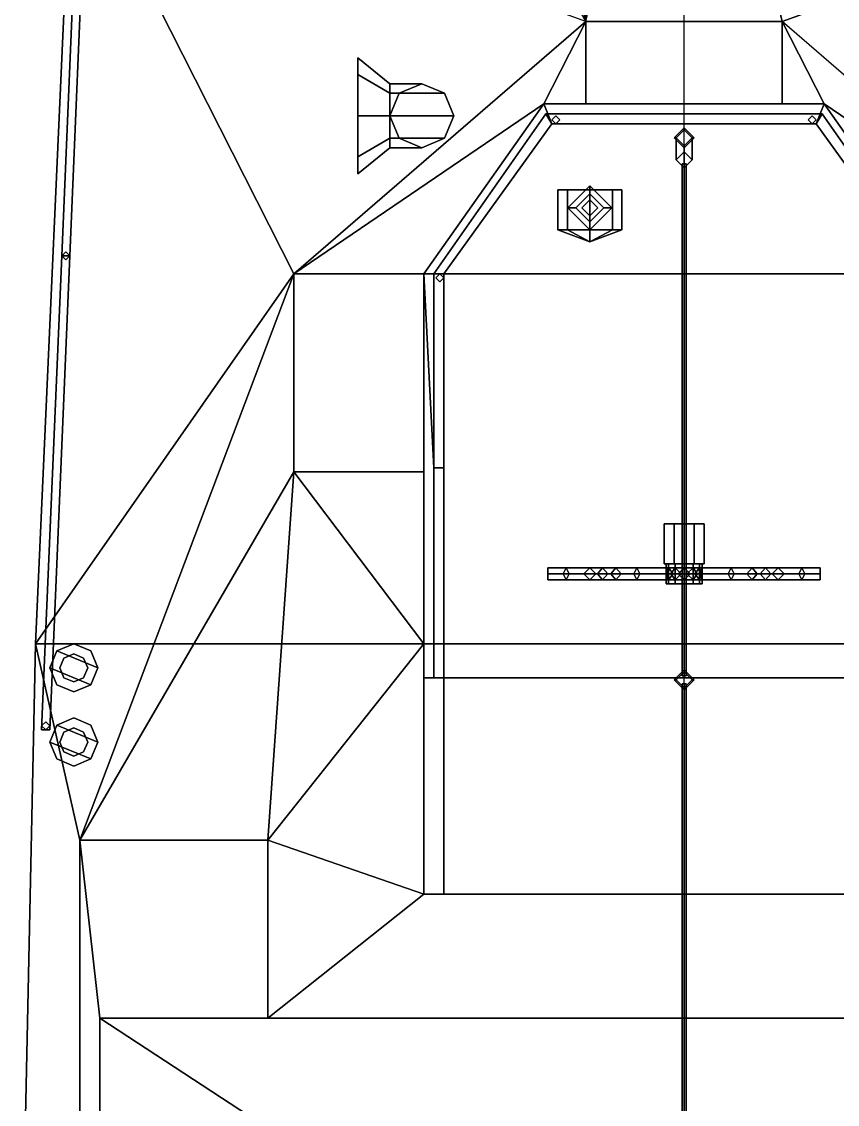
# Model space of a CAD drawing. Header units: millimetres. Extents: x -3.3 to 3.3, y -16.4 to 28.9.
# Drawn here: x -3.31 to 0.77, y -0.5 to 4.91 of the extents above; entities that cross this region are included whole.
import ezdxf

# ---------------------------------------------------------------- set-up
doc = ezdxf.new("R2010")
doc.units = ezdxf.units.MM
for name, color, linetype in [('0_2', 7, 'Continuous'), ('railings', 6, 'Continuous'), ('steer_wheel', 1, 'Continuous'), ('superstructure', 3, 'Continuous')]:
    doc.layers.add(name, color=color, linetype=linetype)

msp = doc.modelspace()

# ---------------------------------------------------------------- linework, layer by layer
for points in [[(-3.06, 5.84, 2.44), (-3.06, 5.84, 2.44), (-3.24, 1.8, 2.38), (-1.95, 3.65, 2.4075)], [(-3.06, 5.84, 2.44), (-3.06, 5.84, 2.44), (-1.95, 3.65, 2.4075), (-0.49, 4.91, 2.4262)], [(3.24, 1.8), (0, 1.8, -0.81), (0, 5.84, -0.75), (3.06, 5.84)], [(-1.63, 4.73, 3.36), (-1.63, 4.6451, 3.5651), (-1.47, 4.5531, 3.4731), (-1.47, 4.6, 3.36)], [(-1.63, 4.6451, 3.1549), (-1.63, 4.73, 3.36), (-1.47, 4.6, 3.36), (-1.47, 4.5531, 3.2469)], [(-1.63, 4.2349, 3.1549), (-1.63, 4.73, 3.36), (-1.63, 4.6451, 3.1549), (-1.63, 4.44, 3.07)], [(-1.63, 4.15, 3.36), (-1.63, 4.6451, 3.5651), (-1.63, 4.73, 3.36), (-1.63, 4.2349, 3.1549)], [(-1.63, 4.6451, 3.5651), (-1.63, 4.44, 3.65), (-1.47, 4.44, 3.52), (-1.47, 4.5531, 3.4731)], [(-1.63, 4.44, 3.07), (-1.63, 4.6451, 3.1549), (-1.47, 4.5531, 3.2469), (-1.47, 4.44, 3.2)], [(-1.63, 4.2349, 3.5651), (-1.63, 4.44, 3.65), (-1.63, 4.6451, 3.5651), (-1.63, 4.15, 3.36)], [(-1.31, 4.6, 3.2), (-1.4231, 4.5531, 3.2), (-1.47, 4.5531, 3.2469), (-1.47, 4.6, 3.36)], [(-1.1969, 4.5531, 3.2), (-1.31, 4.6, 3.2), (-1.47, 4.6, 3.36), (-1.47, 4.5531, 3.4731)], [(-1.31, 4.6, 2.41), (-1.4231, 4.5531, 2.41), (-1.4231, 4.5531, 3.2), (-1.31, 4.6, 3.2)], [(-1.1969, 4.5531, 2.41), (-1.31, 4.6, 2.41), (-1.31, 4.6, 3.2), (-1.1969, 4.5531, 3.2)], [(-1.4231, 4.5531, 2.41), (-1.47, 4.44, 2.41), (-1.47, 4.44, 3.2), (-1.4231, 4.5531, 3.2)], [(-1.4231, 4.5531, 3.2), (-1.47, 4.44, 3.2), (-1.47, 4.44, 3.2), (-1.47, 4.5531, 3.2469)], [(-1.15, 4.44, 3.2), (-1.1969, 4.5531, 3.2), (-1.47, 4.5531, 3.4731), (-1.47, 4.44, 3.52)], [(-1.15, 4.44, 2.41), (-1.1969, 4.5531, 2.41), (-1.1969, 4.5531, 3.2), (-1.15, 4.44, 3.2)], [(-1.63, 4.44, 3.65), (-1.63, 4.2349, 3.5651), (-1.47, 4.3269, 3.4731), (-1.47, 4.44, 3.52)], [(-1.63, 4.2349, 3.1549), (-1.63, 4.44, 3.07), (-1.47, 4.44, 3.2), (-1.47, 4.3269, 3.2469)], [(-1.47, 4.44, 2.41), (-1.4231, 4.3269, 2.41), (-1.4231, 4.3269, 3.2), (-1.47, 4.44, 3.2)], [(-1.47, 4.44, 3.2), (-1.4231, 4.3269, 3.2), (-1.47, 4.3269, 3.2469), (-1.47, 4.44, 3.2)], [(-1.1969, 4.3269, 3.2), (-1.15, 4.44, 3.2), (-1.47, 4.44, 3.52), (-1.47, 4.3269, 3.4731)], [(-1.1969, 4.3269, 2.41), (-1.15, 4.44, 2.41), (-1.15, 4.44, 3.2), (-1.1969, 4.3269, 3.2)], [(0, 4.38, 2.78), (-0.05, 4.33, 2.78), (-0.04, 4.33, 7.03), (0, 4.37, 7.03)], [(-0.05, 4.33, 2.78), (0, 4.28, 2.78), (0, 4.29, 7.03), (-0.04, 4.33, 7.03)], [(0, 4.37, 7.03), (-0.04, 4.33, 7.03), (0, 4.29, 7.03), (0.04, 4.33, 7.03)], [(0, 4.18, 6.7), (-0.04, 4.22, 6.74), (-0.04, 4.33, 6.74), (0, 4.29, 6.7)], [(-0.04, 4.22, 6.74), (0, 4.26, 6.78), (0, 4.29, 6.78), (-0.04, 4.33, 6.74)], [(0.05, 4.33, 2.78), (0, 4.38, 2.78), (0, 4.37, 7.03), (0.04, 4.33, 7.03)], [(0, 4.28, 2.78), (0.05, 4.33, 2.78), (0.04, 4.33, 7.03), (0, 4.29, 7.03)], [(0.04, 4.22, 6.74), (0, 4.18, 6.7), (0, 4.29, 6.7), (0.04, 4.33, 6.74)], [(0, 4.26, 6.78), (0.04, 4.22, 6.74), (0.04, 4.33, 6.74), (0, 4.29, 6.78)], [(-1.63, 4.2349, 3.5651), (-1.63, 4.15, 3.36), (-1.47, 4.28, 3.36), (-1.47, 4.3269, 3.4731)], [(-1.63, 4.15, 3.36), (-1.63, 4.2349, 3.1549), (-1.47, 4.3269, 3.2469), (-1.47, 4.28, 3.36)], [(-1.4231, 4.3269, 3.2), (-1.31, 4.28, 3.2), (-1.47, 4.28, 3.36), (-1.47, 4.3269, 3.2469)], [(-1.31, 4.28, 3.2), (-1.1969, 4.3269, 3.2), (-1.47, 4.3269, 3.4731), (-1.47, 4.28, 3.36)], [(-1.4231, 4.3269, 2.41), (-1.31, 4.28, 2.41), (-1.31, 4.28, 3.2), (-1.4231, 4.3269, 3.2)], [(-1.31, 4.28, 2.41), (-1.1969, 4.3269, 2.41), (-1.1969, 4.3269, 3.2), (-1.31, 4.28, 3.2)], [(0, 4.26, 6.78), (-0.04, 4.22, 6.74), (-0.04, 4.22, 7.71), (0, 4.26, 7.71)], [(0, 4.26, 7.71), (-0.04, 4.22, 7.71), (0, 4.18, 7.71), (0.04, 4.22, 7.71)], [(0.04, 4.22, 6.74), (0, 4.26, 6.78), (0, 4.26, 7.71), (0.04, 4.22, 7.71)], [(-0.04, 4.22, 6.74), (0, 4.18, 6.7), (0, 4.18, 7.71), (-0.04, 4.22, 7.71)], [(0, 4.2, 7.53), (-0.01, 4.2, 7.52), (-0.01, 1.64, 6.94), (0, 1.64, 6.95)], [(-0.01, 4.2, 7.52), (0, 4.2, 7.51), (0, 1.64, 6.93), (-0.01, 1.64, 6.94)], [(0, 4.18, 6.7), (0.04, 4.22, 6.74), (0.04, 4.22, 7.71), (0, 4.18, 7.71)], [(0.01, 4.2, 7.52), (0, 4.2, 7.53), (0, 1.64, 6.95), (0.01, 1.64, 6.94)], [(0, 4.2, 7.51), (0.01, 4.2, 7.52), (0.01, 1.64, 6.94), (0, 1.64, 6.93)], [(-0.63, 4.07, 4.7), (-0.3569, 4.07, 4.5869), (-0.47, 4.07, 4.54), (-0.5831, 4.07, 4.5869)], [(-0.63, 3.87, 4.7), (-0.5831, 3.87, 4.8131), (-0.5831, 4.07, 4.8131), (-0.63, 4.07, 4.7)], [(-0.5831, 3.87, 4.5869), (-0.63, 3.87, 4.7), (-0.63, 4.07, 4.7), (-0.5831, 4.07, 4.5869)], [(-0.5831, 4.07, 4.8131), (-0.31, 4.07, 4.7), (-0.3569, 4.07, 4.5869), (-0.63, 4.07, 4.7)], [(-0.47, 3.87, 4.54), (-0.5831, 3.87, 4.5869), (-0.5831, 4.07, 4.5869), (-0.47, 4.07, 4.54)], [(-0.5831, 3.87, 4.8131), (-0.47, 3.87, 4.86), (-0.47, 4.07, 4.86), (-0.5831, 4.07, 4.8131)], [(-0.47, 4.07, 4.86), (-0.3569, 4.07, 4.8131), (-0.31, 4.07, 4.7), (-0.5831, 4.07, 4.8131)], [(-0.47, 4.09, 2.38), (-0.58, 3.98, 2.38), (-0.58, 3.98, 2.91), (-0.47, 4.09, 2.91)], [(-0.54, 3.98, 3.12), (-0.47, 4.05, 3.12), (-0.47, 4.09, 2.91), (-0.58, 3.98, 2.91)], [(-0.36, 3.98, 2.38), (-0.47, 4.09, 2.38), (-0.47, 4.09, 2.91), (-0.36, 3.98, 2.91)], [(-0.47, 4.05, 3.12), (-0.4, 3.98, 3.12), (-0.36, 3.98, 2.91), (-0.47, 4.09, 2.91)], [(-0.3569, 3.87, 4.5869), (-0.47, 3.87, 4.54), (-0.47, 4.07, 4.54), (-0.3569, 4.07, 4.5869)], [(-0.47, 3.87, 4.86), (-0.3569, 3.87, 4.8131), (-0.3569, 4.07, 4.8131), (-0.47, 4.07, 4.86)], [(-0.3569, 3.87, 4.8131), (-0.31, 3.87, 4.7), (-0.31, 4.07, 4.7), (-0.3569, 4.07, 4.8131)], [(-0.31, 3.87, 4.7), (-0.3569, 3.87, 4.5869), (-0.3569, 4.07, 4.5869), (-0.31, 4.07, 4.7)], [(-0.54, 3.98, 3.12), (-0.47, 3.91, 3.12), (-0.4, 3.98, 3.12), (-0.47, 4.05, 3.12)], [(-0.47, 4.02, 3.12), (-0.51, 3.98, 3.12), (-0.51, 3.98, 4.56), (-0.47, 4.02, 4.54)], [(-0.43, 3.98, 3.12), (-0.47, 4.02, 3.12), (-0.47, 4.02, 4.54), (-0.43, 3.98, 4.56)], [(-0.58, 3.98, 2.38), (-0.47, 3.87, 2.38), (-0.47, 3.87, 2.91), (-0.58, 3.98, 2.91)], [(-0.47, 3.91, 3.12), (-0.54, 3.98, 3.12), (-0.58, 3.98, 2.91), (-0.47, 3.87, 2.91)], [(-0.51, 3.98, 3.12), (-0.47, 3.94, 3.12), (-0.47, 3.94, 4.54), (-0.51, 3.98, 4.56)], [(-0.47, 3.94, 3.12), (-0.43, 3.98, 3.12), (-0.43, 3.98, 4.56), (-0.47, 3.94, 4.54)], [(-0.47, 3.87, 2.38), (-0.36, 3.98, 2.38), (-0.36, 3.98, 2.91), (-0.47, 3.87, 2.91)], [(-0.4, 3.98, 3.12), (-0.47, 3.91, 3.12), (-0.47, 3.87, 2.91), (-0.36, 3.98, 2.91)], [(-0.63, 3.87, 4.7), (-0.5831, 3.87, 4.5869), (-0.47, 3.81, 4.7)], [(-0.5831, 3.87, 4.8131), (-0.63, 3.87, 4.7), (-0.47, 3.81, 4.7)], [(-0.5831, 3.87, 4.5869), (-0.47, 3.87, 4.54), (-0.47, 3.81, 4.7)], [(-0.47, 3.87, 4.86), (-0.5831, 3.87, 4.8131), (-0.47, 3.81, 4.7)], [(-0.47, 3.87, 4.54), (-0.3569, 3.87, 4.5869), (-0.47, 3.81, 4.7)], [(-0.3569, 3.87, 4.5869), (-0.31, 3.87, 4.7), (-0.47, 3.81, 4.7)], [(-0.31, 3.87, 4.7), (-0.3569, 3.87, 4.8131), (-0.47, 3.81, 4.7)], [(-0.3569, 3.87, 4.8131), (-0.47, 3.87, 4.86), (-0.47, 3.81, 4.7)], [(-3.24, 1.8, 2.38), (-3.24, 1.8, 2.38), (-3.02, 0.82, 2.3741), (-1.95, 3.65, 2.4075)], [(-3.24, 1.8, 2.38), (-3.31, -1.51, 2.36), (-3.02, -1.51, 2.36), (-3.02, 0.82, 2.3741)], [(3.31, -1.51), (0, -1.51, -0.85), (0, 1.8, -0.81), (3.24, 1.8)], [(0, 1.67, 2.78), (-0.05, 1.62, 2.78), (-0.04, 1.62, 7.03), (0, 1.66, 7.03)], [(0, 1.66, 7.03), (-0.04, 1.62, 7.03), (0, 1.58, 7.03), (0.04, 1.62, 7.03)], [(0.05, 1.62, 2.78), (0, 1.67, 2.78), (0, 1.66, 7.03), (0.04, 1.62, 7.03)], [(-0.05, 1.62, 2.78), (0, 1.57, 2.78), (0, 1.58, 7.03), (-0.04, 1.62, 7.03)], [(0, 1.6, 6.94), (-0.01, 1.6, 6.93), (-0.01, -9.58, 5.18), (0, -9.58, 5.19)], [(-0.01, 1.6, 6.93), (0, 1.6, 6.92), (0, -9.58, 5.17), (-0.01, -9.58, 5.18)], [(0, 1.57, 2.78), (0.05, 1.62, 2.78), (0.04, 1.62, 7.03), (0, 1.58, 7.03)], [(0.01, 1.6, 6.93), (0, 1.6, 6.94), (0, -9.58, 5.19), (0.01, -9.58, 5.18)], [(0, 1.6, 6.92), (0.01, 1.6, 6.93), (0.01, -9.58, 5.18), (0, -9.58, 5.17)]]:
    msp.add_3dface(points)
at = {"layer": '0_2'}
for points in [[(-0.49, 4.91, 2.4262), (-3.06, 5.84, 2.44), (-2.82, 9.03, 2.49), (-0.49, 4.91, 2.4262)], [(-0.49, 4.91, 2.4262), (-2.82, 9.03, 2.49), (-1.1432, 7.67, 2.4687), (-0.49, 4.91, 2.4262)], [(-0.49, 4.91, 2.4262), (-1.1432, 7.67, 2.4687), (-0.66, 7.1868, 2.4611), (-0.49, 4.91, 2.4262)], [(0.49, 4.91, 2.4262), (-0.49, 4.91, 2.4262), (0, 7.01, 2.4583), (0.49, 4.91, 2.4262)], [(0.49, 4.91, 2.4262), (0, 7.01, 2.4583), (3.06, 5.84, 2.44), (0.49, 4.91, 2.4262)], [(-3.24, 1.8), (0, 1.8, -0.81), (0, 5.84, -0.75), (-3.06, 5.84)], [(-3.24, 1.8, 2.38), (-3.24, 1.8), (-3.06, 5.84), (-3.06, 5.84, 2.44)], [(1.95, 3.65, 2.4075), (0.49, 4.91, 2.4262), (3.06, 5.84, 2.44), (1.95, 3.65, 2.4075)], [(-3.31, -1.51), (0, -1.51, -0.85), (0, 1.8, -0.81), (-3.24, 1.8)], [(-3.31, -1.51, 2.36), (-3.31, -1.51), (-3.24, 1.8), (-3.24, 1.8, 2.38)], [(-3.05, 1.8, 2.66), (-2.9651, 1.7649, 2.66), (-2.93, 1.68, 2.66), (-3.1349, 1.7649, 2.66)], [(-3.1349, 1.7649, 2.61), (-3.05, 1.8, 2.61), (-3.05, 1.8, 2.66), (-3.1349, 1.7649, 2.66)], [(-3.05, 1.8, 2.61), (-2.9651, 1.7649, 2.61), (-2.9651, 1.7649, 2.66), (-3.05, 1.8, 2.66)], [(-3.1349, 1.7649, 2.66), (-2.93, 1.68, 2.66), (-2.9651, 1.5951, 2.66), (-3.17, 1.68, 2.66)], [(-3.17, 1.68, 2.61), (-3.1349, 1.7649, 2.61), (-3.1349, 1.7649, 2.66), (-3.17, 1.68, 2.66)], [(-3.0995, 1.7295, 2.37), (-3.05, 1.75, 2.37), (-3.05, 1.75, 2.61), (-3.0995, 1.7295, 2.61)], [(-3.05, 1.75, 2.37), (-3.0005, 1.7295, 2.37), (-3.0005, 1.7295, 2.61), (-3.05, 1.75, 2.61)], [(-2.9651, 1.7649, 2.61), (-2.93, 1.68, 2.61), (-2.93, 1.68, 2.66), (-2.9651, 1.7649, 2.66)], [(-3.17, 1.68, 2.66), (-2.9651, 1.5951, 2.66), (-3.05, 1.56, 2.66), (-3.1349, 1.5951, 2.66)], [(-3.1349, 1.5951, 2.61), (-3.17, 1.68, 2.61), (-3.17, 1.68, 2.66), (-3.1349, 1.5951, 2.66)], [(-3.12, 1.68, 2.37), (-3.0995, 1.7295, 2.37), (-3.0995, 1.7295, 2.61), (-3.12, 1.68, 2.61)], [(-3.0995, 1.6305, 2.37), (-3.12, 1.68, 2.37), (-3.12, 1.68, 2.61), (-3.0995, 1.6305, 2.61)], [(-3.0005, 1.7295, 2.37), (-2.98, 1.68, 2.37), (-2.98, 1.68, 2.61), (-3.0005, 1.7295, 2.61)], [(-2.98, 1.68, 2.37), (-3.0005, 1.6305, 2.37), (-3.0005, 1.6305, 2.61), (-2.98, 1.68, 2.61)], [(-2.93, 1.68, 2.61), (-2.9651, 1.5951, 2.61), (-2.9651, 1.5951, 2.66), (-2.93, 1.68, 2.66)], [(-3.05, 1.61, 2.37), (-3.0995, 1.6305, 2.37), (-3.0995, 1.6305, 2.61), (-3.05, 1.61, 2.61)], [(-3.0005, 1.6305, 2.37), (-3.05, 1.61, 2.37), (-3.05, 1.61, 2.61), (-3.0005, 1.6305, 2.61)], [(-3.05, 1.56, 2.61), (-3.1349, 1.5951, 2.61), (-3.1349, 1.5951, 2.66), (-3.05, 1.56, 2.66)], [(-2.9651, 1.5951, 2.61), (-3.05, 1.56, 2.61), (-3.05, 1.56, 2.66), (-2.9651, 1.5951, 2.66)], [(-3.1349, 1.3949, 2.61), (-3.05, 1.43, 2.61), (-3.05, 1.43, 2.66), (-3.1349, 1.3949, 2.66)], [(-3.05, 1.43, 2.66), (-2.9651, 1.3949, 2.66), (-2.93, 1.31, 2.66), (-3.1349, 1.3949, 2.66)], [(-3.05, 1.43, 2.61), (-2.9651, 1.3949, 2.61), (-2.9651, 1.3949, 2.66), (-3.05, 1.43, 2.66)], [(-3.17, 1.31, 2.61), (-3.1349, 1.3949, 2.61), (-3.1349, 1.3949, 2.66), (-3.17, 1.31, 2.66)], [(-3.1349, 1.3949, 2.66), (-2.93, 1.31, 2.66), (-2.9651, 1.2251, 2.66), (-3.17, 1.31, 2.66)], [(-3.12, 1.31, 2.37), (-3.0995, 1.3595, 2.37), (-3.0995, 1.3595, 2.61), (-3.12, 1.31, 2.61)], [(-3.0995, 1.3595, 2.37), (-3.05, 1.38, 2.37), (-3.05, 1.38, 2.61), (-3.0995, 1.3595, 2.61)], [(-3.05, 1.38, 2.37), (-3.0005, 1.3595, 2.37), (-3.0005, 1.3595, 2.61), (-3.05, 1.38, 2.61)], [(-3.0005, 1.3595, 2.37), (-2.98, 1.31, 2.37), (-2.98, 1.31, 2.61), (-3.0005, 1.3595, 2.61)], [(-2.9651, 1.3949, 2.61), (-2.93, 1.31, 2.61), (-2.93, 1.31, 2.66), (-2.9651, 1.3949, 2.66)], [(-3.1349, 1.2251, 2.61), (-3.17, 1.31, 2.61), (-3.17, 1.31, 2.66), (-3.1349, 1.2251, 2.66)], [(-3.17, 1.31, 2.66), (-2.9651, 1.2251, 2.66), (-3.05, 1.19, 2.66), (-3.1349, 1.2251, 2.66)], [(-3.0995, 1.2605, 2.37), (-3.12, 1.31, 2.37), (-3.12, 1.31, 2.61), (-3.0995, 1.2605, 2.61)], [(-2.98, 1.31, 2.37), (-3.0005, 1.2605, 2.37), (-3.0005, 1.2605, 2.61), (-2.98, 1.31, 2.61)], [(-2.93, 1.31, 2.61), (-2.9651, 1.2251, 2.61), (-2.9651, 1.2251, 2.66), (-2.93, 1.31, 2.66)], [(-3.05, 1.24, 2.37), (-3.0995, 1.2605, 2.37), (-3.0995, 1.2605, 2.61), (-3.05, 1.24, 2.61)], [(-3.0005, 1.2605, 2.37), (-3.05, 1.24, 2.37), (-3.05, 1.24, 2.61), (-3.0005, 1.2605, 2.61)], [(-3.05, 1.19, 2.61), (-3.1349, 1.2251, 2.61), (-3.1349, 1.2251, 2.66), (-3.05, 1.19, 2.66)], [(-2.9651, 1.2251, 2.61), (-3.05, 1.19, 2.61), (-3.05, 1.19, 2.66), (-2.9651, 1.2251, 2.66)]]:
    msp.add_3dface(points, dxfattribs=at)
at = {"layer": 'railings'}
for points in [[(-2.98, 5.88, 3.34), (-3.07, 3.74, 3.3), (-3.11, 3.74, 3.3), (-3.02, 5.88, 3.34)], [(-3.02, 5.88, 3.34), (-3.11, 3.74, 3.3), (-3.07, 3.74, 3.3), (-2.98, 5.88, 3.34)], [(-3.11, 3.74, 3.3), (-3.21, 1.37, 3.28), (-3.17, 1.37, 3.28), (-3.07, 3.74, 3.3)], [(-3.07, 3.74, 3.3), (-3.17, 1.37, 3.28), (-3.21, 1.37, 3.28), (-3.11, 3.74, 3.3)], [(-3.11, 3.74, 3.3), (-3.09, 3.76, 3.3), (-3.09, 3.76, 2.4), (-3.11, 3.74, 2.4)], [(-3.09, 3.72, 3.3), (-3.11, 3.74, 3.3), (-3.11, 3.74, 2.4), (-3.09, 3.72, 2.4)], [(-3.09, 3.76, 3.3), (-3.07, 3.74, 3.3), (-3.07, 3.74, 2.4), (-3.09, 3.76, 2.4)], [(-3.07, 3.74, 3.3), (-3.09, 3.72, 3.3), (-3.09, 3.72, 2.4), (-3.07, 3.74, 2.4)], [(-3.21, 1.39, 3.28), (-3.19, 1.41, 3.28), (-3.19, 1.41, 2.38), (-3.21, 1.39, 2.38)], [(-3.19, 1.41, 3.28), (-3.17, 1.39, 3.28), (-3.17, 1.39, 2.38), (-3.19, 1.41, 2.38)], [(-3.19, 1.37, 3.28), (-3.21, 1.39, 3.28), (-3.21, 1.39, 2.38), (-3.19, 1.37, 2.38)], [(-3.17, 1.39, 3.28), (-3.19, 1.37, 3.28), (-3.19, 1.37, 2.38), (-3.17, 1.39, 2.38)]]:
    msp.add_3dface(points, dxfattribs=at)
at = {"layer": 'steer_wheel'}
for points in [[(-0.1, 2.4, 2.38), (-0.1, 2.2, 2.38), (-0.1, 2.2, 3.37), (-0.1, 2.4, 3.37)], [(0.1, 2.4, 3.37), (0.1, 2.4, 2.38), (-0.1, 2.4, 2.38), (-0.1, 2.4, 3.37)], [(0.05, 2.4, 3.44), (0.1, 2.4, 3.37), (-0.1, 2.4, 3.37), (-0.05, 2.4, 3.44)], [(-0.1, 2.4, 3.37), (-0.1, 2.2, 3.37), (-0.05, 2.2, 3.44), (-0.05, 2.4, 3.44)], [(-0.05, 2.4, 3.44), (-0.05, 2.2, 3.44), (0.05, 2.2, 3.44), (0.05, 2.4, 3.44)], [(0.05, 2.2, 3.44), (0.1, 2.2, 3.37), (0.1, 2.4, 3.37), (0.05, 2.4, 3.44)], [(0.1, 2.2, 3.37), (0.1, 2.2, 2.38), (0.1, 2.4, 2.38), (0.1, 2.4, 3.37)], [(-0.68, 2.18, 3.32), (-0.68, 2.15, 3.29), (-0.68, 2.12, 3.32), (-0.68, 2.15, 3.35)], [(-0.09, 2.18, 3.32), (-0.08, 2.15, 3.29), (-0.68, 2.15, 3.29), (-0.68, 2.18, 3.32)], [(-0.08, 2.15, 3.35), (-0.09, 2.18, 3.32), (-0.68, 2.18, 3.32), (-0.68, 2.15, 3.35)], [(-0.5889, 2.18, 3.66), (-0.6039, 2.15, 3.634), (-0.5889, 2.12, 3.66), (-0.5739, 2.15, 3.686)], [(-0.0779, 2.18, 3.365), (-0.0843, 2.15, 3.334), (-0.6039, 2.15, 3.634), (-0.5889, 2.18, 3.66)], [(-0.5889, 2.18, 2.98), (-0.5739, 2.15, 2.954), (-0.5889, 2.12, 2.98), (-0.6039, 2.15, 3.006)], [(-0.0843, 2.15, 3.306), (-0.0779, 2.18, 3.275), (-0.5889, 2.18, 2.98), (-0.6039, 2.15, 3.006)], [(-0.0543, 2.15, 3.386), (-0.0779, 2.18, 3.365), (-0.5889, 2.18, 3.66), (-0.5739, 2.15, 3.686)], [(-0.0779, 2.18, 3.275), (-0.0543, 2.15, 3.254), (-0.5739, 2.15, 2.954), (-0.5889, 2.18, 2.98)], [(-0.407, 2.18, 3.085), (-0.433, 2.15, 3.07), (-0.5, 2.15, 3.32), (-0.47, 2.18, 3.32)], [(-0.47, 2.18, 3.32), (-0.5, 2.15, 3.32), (-0.433, 2.15, 3.57), (-0.407, 2.18, 3.555)], [(-0.3811, 2.15, 3.1), (-0.407, 2.18, 3.085), (-0.47, 2.18, 3.32), (-0.44, 2.15, 3.32)], [(-0.44, 2.15, 3.32), (-0.47, 2.18, 3.32), (-0.407, 2.18, 3.555), (-0.3811, 2.15, 3.54)], [(-0.235, 2.18, 2.913), (-0.25, 2.15, 2.887), (-0.433, 2.15, 3.07), (-0.407, 2.18, 3.085)], [(-0.407, 2.18, 3.555), (-0.433, 2.15, 3.57), (-0.25, 2.15, 3.753), (-0.235, 2.18, 3.727)], [(-0.22, 2.15, 2.9389), (-0.235, 2.18, 2.913), (-0.407, 2.18, 3.085), (-0.3811, 2.15, 3.1)], [(-0.3811, 2.15, 3.54), (-0.407, 2.18, 3.555), (-0.235, 2.18, 3.727), (-0.22, 2.15, 3.7011)], [(-0.34, 2.18, 3.9089), (-0.366, 2.15, 3.8939), (-0.34, 2.12, 3.9089), (-0.314, 2.15, 3.9239)], [(-0.045, 2.18, 3.3979), (-0.066, 2.15, 3.3743), (-0.366, 2.15, 3.8939), (-0.34, 2.18, 3.9089)], [(-0.34, 2.18, 2.7311), (-0.314, 2.15, 2.7161), (-0.34, 2.12, 2.7311), (-0.366, 2.15, 2.7461)], [(-0.066, 2.15, 3.2657), (-0.045, 2.18, 3.2421), (-0.34, 2.18, 2.7311), (-0.366, 2.15, 2.7461)], [(-0.014, 2.15, 3.4043), (-0.045, 2.18, 3.3979), (-0.34, 2.18, 3.9089), (-0.314, 2.15, 3.9239)], [(-0.045, 2.18, 3.2421), (-0.014, 2.15, 3.2357), (-0.314, 2.15, 2.7161), (-0.34, 2.18, 2.7311)], [(0, 2.18, 2.85), (0, 2.15, 2.82), (-0.25, 2.15, 2.887), (-0.235, 2.18, 2.913)], [(-0.235, 2.18, 3.727), (-0.25, 2.15, 3.753), (0, 2.15, 3.82), (0, 2.18, 3.79)], [(0, 2.15, 2.88), (0, 2.18, 2.85), (-0.235, 2.18, 2.913), (-0.22, 2.15, 2.9389)], [(-0.22, 2.15, 3.7011), (-0.235, 2.18, 3.727), (0, 2.18, 3.79), (0, 2.15, 3.76)], [(-0.1, 2.2, 3.37), (-0.1, 2.2, 2.38), (0.1, 2.2, 2.38), (0.1, 2.2, 3.37)], [(-0.05, 2.2, 3.44), (-0.1, 2.2, 3.37), (0.1, 2.2, 3.37), (0.05, 2.2, 3.44)], [(-0.0779, 2.2, 3.365), (-0.09, 2.2, 3.32), (-0.09, 2.1, 3.32), (-0.0779, 2.1, 3.365)], [(-0.09, 2.2, 3.32), (-0.0779, 2.2, 3.275), (-0.0779, 2.1, 3.275), (-0.09, 2.1, 3.32)], [(-0.045, 2.2, 3.3979), (-0.0779, 2.2, 3.365), (-0.0779, 2.1, 3.365), (-0.045, 2.1, 3.3979)], [(-0.0779, 2.2, 3.275), (-0.045, 2.2, 3.2421), (-0.045, 2.1, 3.2421), (-0.0779, 2.1, 3.275)], [(0, 2.2, 3.41), (-0.045, 2.2, 3.3979), (-0.045, 2.1, 3.3979), (0, 2.1, 3.41)], [(-0.045, 2.2, 3.2421), (0, 2.2, 3.23), (0, 2.1, 3.23), (-0.045, 2.1, 3.2421)], [(0, 2.18, 3.41), (-0.03, 2.15, 3.4), (-0.03, 2.15, 4), (0, 2.18, 4)], [(0, 2.18, 4), (-0.03, 2.15, 4), (0, 2.12, 4), (0.03, 2.15, 4)], [(0, 2.18, 2.64), (0.03, 2.15, 2.64), (0, 2.12, 2.64), (-0.03, 2.15, 2.64)], [(-0.03, 2.15, 3.24), (0, 2.18, 3.23), (0, 2.18, 2.64), (-0.03, 2.15, 2.64)], [(0.045, 2.2, 3.3979), (0, 2.2, 3.41), (0, 2.1, 3.41), (0.045, 2.1, 3.3979)], [(0, 2.2, 3.23), (0.045, 2.2, 3.2421), (0.045, 2.1, 3.2421), (0, 2.1, 3.23)], [(0.22, 2.15, 2.9389), (0.235, 2.18, 2.913), (0, 2.18, 2.85), (0, 2.15, 2.88)], [(0.235, 2.18, 2.913), (0.25, 2.15, 2.887), (0, 2.15, 2.82), (0, 2.18, 2.85)], [(0, 2.15, 3.76), (0, 2.18, 3.79), (0.235, 2.18, 3.727), (0.22, 2.15, 3.7011)], [(0, 2.18, 3.79), (0, 2.15, 3.82), (0.25, 2.15, 3.753), (0.235, 2.18, 3.727)], [(0.03, 2.15, 3.4), (0, 2.18, 3.41), (0, 2.18, 4), (0.03, 2.15, 4)], [(0, 2.18, 3.23), (0.03, 2.15, 3.24), (0.03, 2.15, 2.64), (0, 2.18, 2.64)], [(0.014, 2.15, 3.2357), (0.045, 2.18, 3.2421), (0.34, 2.18, 2.7311), (0.314, 2.15, 2.7161)], [(0.045, 2.18, 3.3979), (0.014, 2.15, 3.4043), (0.314, 2.15, 3.9239), (0.34, 2.18, 3.9089)], [(0.0779, 2.2, 3.365), (0.045, 2.2, 3.3979), (0.045, 2.1, 3.3979), (0.0779, 2.1, 3.365)], [(0.045, 2.2, 3.2421), (0.0779, 2.2, 3.275), (0.0779, 2.1, 3.275), (0.045, 2.1, 3.2421)], [(0.045, 2.18, 3.2421), (0.066, 2.15, 3.2657), (0.366, 2.15, 2.7461), (0.34, 2.18, 2.7311)], [(0.066, 2.15, 3.3743), (0.045, 2.18, 3.3979), (0.34, 2.18, 3.9089), (0.366, 2.15, 3.8939)], [(0.0543, 2.15, 3.254), (0.0779, 2.18, 3.275), (0.5889, 2.18, 2.98), (0.5739, 2.15, 2.954)], [(0.0779, 2.18, 3.365), (0.0543, 2.15, 3.386), (0.5739, 2.15, 3.686), (0.5889, 2.18, 3.66)], [(0.09, 2.2, 3.32), (0.0779, 2.2, 3.365), (0.0779, 2.1, 3.365), (0.09, 2.1, 3.32)], [(0.0779, 2.2, 3.275), (0.09, 2.2, 3.32), (0.09, 2.1, 3.32), (0.0779, 2.1, 3.275)], [(0.0779, 2.18, 3.275), (0.0843, 2.15, 3.306), (0.6039, 2.15, 3.006), (0.5889, 2.18, 2.98)], [(0.0843, 2.15, 3.334), (0.0779, 2.18, 3.365), (0.5889, 2.18, 3.66), (0.6039, 2.15, 3.634)], [(0.09, 2.18, 3.32), (0.08, 2.15, 3.35), (0.68, 2.15, 3.35), (0.68, 2.18, 3.32)], [(0.08, 2.15, 3.29), (0.09, 2.18, 3.32), (0.68, 2.18, 3.32), (0.68, 2.15, 3.29)], [(0.3811, 2.15, 3.1), (0.407, 2.18, 3.085), (0.235, 2.18, 2.913), (0.22, 2.15, 2.9389)], [(0.22, 2.15, 3.7011), (0.235, 2.18, 3.727), (0.407, 2.18, 3.555), (0.3811, 2.15, 3.54)], [(0.407, 2.18, 3.085), (0.433, 2.15, 3.07), (0.25, 2.15, 2.887), (0.235, 2.18, 2.913)], [(0.235, 2.18, 3.727), (0.25, 2.15, 3.753), (0.433, 2.15, 3.57), (0.407, 2.18, 3.555)], [(0.34, 2.18, 2.7311), (0.366, 2.15, 2.7461), (0.34, 2.12, 2.7311), (0.314, 2.15, 2.7161)], [(0.34, 2.18, 3.9089), (0.314, 2.15, 3.9239), (0.34, 2.12, 3.9089), (0.366, 2.15, 3.8939)], [(0.44, 2.15, 3.32), (0.47, 2.18, 3.32), (0.407, 2.18, 3.085), (0.3811, 2.15, 3.1)], [(0.3811, 2.15, 3.54), (0.407, 2.18, 3.555), (0.47, 2.18, 3.32), (0.44, 2.15, 3.32)], [(0.47, 2.18, 3.32), (0.5, 2.15, 3.32), (0.433, 2.15, 3.07), (0.407, 2.18, 3.085)], [(0.407, 2.18, 3.555), (0.433, 2.15, 3.57), (0.5, 2.15, 3.32), (0.47, 2.18, 3.32)], [(0.5889, 2.18, 2.98), (0.6039, 2.15, 3.006), (0.5889, 2.12, 2.98), (0.5739, 2.15, 2.954)], [(0.5889, 2.18, 3.66), (0.5739, 2.15, 3.686), (0.5889, 2.12, 3.66), (0.6039, 2.15, 3.634)], [(0.68, 2.18, 3.32), (0.68, 2.15, 3.35), (0.68, 2.12, 3.32), (0.68, 2.15, 3.29)], [(-0.09, 2.12, 3.32), (-0.08, 2.15, 3.35), (-0.68, 2.15, 3.35), (-0.68, 2.12, 3.32)], [(-0.08, 2.15, 3.29), (-0.09, 2.12, 3.32), (-0.68, 2.12, 3.32), (-0.68, 2.15, 3.29)], [(-0.0843, 2.15, 3.334), (-0.0779, 2.12, 3.365), (-0.5889, 2.12, 3.66), (-0.6039, 2.15, 3.634)], [(-0.0779, 2.12, 3.275), (-0.0843, 2.15, 3.306), (-0.6039, 2.15, 3.006), (-0.5889, 2.12, 2.98)], [(-0.0779, 2.12, 3.365), (-0.0543, 2.15, 3.386), (-0.5739, 2.15, 3.686), (-0.5889, 2.12, 3.66)], [(-0.0543, 2.15, 3.254), (-0.0779, 2.12, 3.275), (-0.5889, 2.12, 2.98), (-0.5739, 2.15, 2.954)], [(-0.433, 2.15, 3.07), (-0.407, 2.12, 3.085), (-0.47, 2.12, 3.32), (-0.5, 2.15, 3.32)], [(-0.5, 2.15, 3.32), (-0.47, 2.12, 3.32), (-0.407, 2.12, 3.555), (-0.433, 2.15, 3.57)], [(-0.407, 2.12, 3.085), (-0.3811, 2.15, 3.1), (-0.44, 2.15, 3.32), (-0.47, 2.12, 3.32)], [(-0.47, 2.12, 3.32), (-0.44, 2.15, 3.32), (-0.3811, 2.15, 3.54), (-0.407, 2.12, 3.555)], [(-0.25, 2.15, 2.887), (-0.235, 2.12, 2.913), (-0.407, 2.12, 3.085), (-0.433, 2.15, 3.07)], [(-0.433, 2.15, 3.57), (-0.407, 2.12, 3.555), (-0.235, 2.12, 3.727), (-0.25, 2.15, 3.753)], [(-0.235, 2.12, 2.913), (-0.22, 2.15, 2.9389), (-0.3811, 2.15, 3.1), (-0.407, 2.12, 3.085)], [(-0.407, 2.12, 3.555), (-0.3811, 2.15, 3.54), (-0.22, 2.15, 3.7011), (-0.235, 2.12, 3.727)], [(-0.066, 2.15, 3.3743), (-0.045, 2.12, 3.3979), (-0.34, 2.12, 3.9089), (-0.366, 2.15, 3.8939)], [(-0.045, 2.12, 3.2421), (-0.066, 2.15, 3.2657), (-0.366, 2.15, 2.7461), (-0.34, 2.12, 2.7311)], [(-0.045, 2.12, 3.3979), (-0.014, 2.15, 3.4043), (-0.314, 2.15, 3.9239), (-0.34, 2.12, 3.9089)], [(-0.014, 2.15, 3.2357), (-0.045, 2.12, 3.2421), (-0.34, 2.12, 2.7311), (-0.314, 2.15, 2.7161)], [(0, 2.15, 2.82), (0, 2.12, 2.85), (-0.235, 2.12, 2.913), (-0.25, 2.15, 2.887)], [(-0.25, 2.15, 3.753), (-0.235, 2.12, 3.727), (0, 2.12, 3.79), (0, 2.15, 3.82)], [(0, 2.12, 2.85), (0, 2.15, 2.88), (-0.22, 2.15, 2.9389), (-0.235, 2.12, 2.913)], [(-0.235, 2.12, 3.727), (-0.22, 2.15, 3.7011), (0, 2.15, 3.76), (0, 2.12, 3.79)], [(-0.03, 2.15, 3.4), (0, 2.12, 3.41), (0, 2.12, 4), (-0.03, 2.15, 4)], [(0, 2.12, 3.23), (-0.03, 2.15, 3.24), (-0.03, 2.15, 2.64), (0, 2.12, 2.64)], [(0.25, 2.15, 2.887), (0.235, 2.12, 2.913), (0, 2.12, 2.85), (0, 2.15, 2.82)], [(0.235, 2.12, 2.913), (0.22, 2.15, 2.9389), (0, 2.15, 2.88), (0, 2.12, 2.85)], [(0, 2.15, 3.82), (0, 2.12, 3.79), (0.235, 2.12, 3.727), (0.25, 2.15, 3.753)], [(0, 2.12, 3.79), (0, 2.15, 3.76), (0.22, 2.15, 3.7011), (0.235, 2.12, 3.727)], [(0, 2.12, 3.41), (0.03, 2.15, 3.4), (0.03, 2.15, 4), (0, 2.12, 4)], [(0.03, 2.15, 3.24), (0, 2.12, 3.23), (0, 2.12, 2.64), (0.03, 2.15, 2.64)], [(0.045, 2.12, 3.2421), (0.014, 2.15, 3.2357), (0.314, 2.15, 2.7161), (0.34, 2.12, 2.7311)], [(0.014, 2.15, 3.4043), (0.045, 2.12, 3.3979), (0.34, 2.12, 3.9089), (0.314, 2.15, 3.9239)], [(0.066, 2.15, 3.2657), (0.045, 2.12, 3.2421), (0.34, 2.12, 2.7311), (0.366, 2.15, 2.7461)], [(0.045, 2.12, 3.3979), (0.066, 2.15, 3.3743), (0.366, 2.15, 3.8939), (0.34, 2.12, 3.9089)], [(0.0779, 2.12, 3.275), (0.0543, 2.15, 3.254), (0.5739, 2.15, 2.954), (0.5889, 2.12, 2.98)], [(0.0543, 2.15, 3.386), (0.0779, 2.12, 3.365), (0.5889, 2.12, 3.66), (0.5739, 2.15, 3.686)], [(0.0843, 2.15, 3.306), (0.0779, 2.12, 3.275), (0.5889, 2.12, 2.98), (0.6039, 2.15, 3.006)], [(0.0779, 2.12, 3.365), (0.0843, 2.15, 3.334), (0.6039, 2.15, 3.634), (0.5889, 2.12, 3.66)], [(0.09, 2.12, 3.32), (0.08, 2.15, 3.29), (0.68, 2.15, 3.29), (0.68, 2.12, 3.32)], [(0.08, 2.15, 3.35), (0.09, 2.12, 3.32), (0.68, 2.12, 3.32), (0.68, 2.15, 3.35)], [(0.407, 2.12, 3.085), (0.3811, 2.15, 3.1), (0.22, 2.15, 2.9389), (0.235, 2.12, 2.913)], [(0.235, 2.12, 3.727), (0.22, 2.15, 3.7011), (0.3811, 2.15, 3.54), (0.407, 2.12, 3.555)], [(0.433, 2.15, 3.07), (0.407, 2.12, 3.085), (0.235, 2.12, 2.913), (0.25, 2.15, 2.887)], [(0.25, 2.15, 3.753), (0.235, 2.12, 3.727), (0.407, 2.12, 3.555), (0.433, 2.15, 3.57)], [(0.47, 2.12, 3.32), (0.44, 2.15, 3.32), (0.3811, 2.15, 3.1), (0.407, 2.12, 3.085)], [(0.407, 2.12, 3.555), (0.3811, 2.15, 3.54), (0.44, 2.15, 3.32), (0.47, 2.12, 3.32)], [(0.5, 2.15, 3.32), (0.47, 2.12, 3.32), (0.407, 2.12, 3.085), (0.433, 2.15, 3.07)], [(0.433, 2.15, 3.57), (0.407, 2.12, 3.555), (0.47, 2.12, 3.32), (0.5, 2.15, 3.32)], [(-0.045, 2.1, 3.3979), (-0.0779, 2.1, 3.365), (-0.09, 2.1, 3.32), (0, 2.1, 3.41)], [(0, 2.1, 3.41), (-0.09, 2.1, 3.32), (-0.0779, 2.1, 3.275), (0.045, 2.1, 3.3979)], [(0.045, 2.1, 3.3979), (-0.0779, 2.1, 3.275), (-0.045, 2.1, 3.2421), (0.0779, 2.1, 3.365)], [(0.0779, 2.1, 3.365), (-0.045, 2.1, 3.2421), (0, 2.1, 3.23), (0.09, 2.1, 3.32)], [(0.09, 2.1, 3.32), (0, 2.1, 3.23), (0.045, 2.1, 3.2421), (0.0779, 2.1, 3.275)]]:
    msp.add_3dface(points, dxfattribs=at)
at = {"layer": 'superstructure'}
for points in [[(-0.7, 4.5, 2.4201), (-0.49, 4.91, 2.4262), (-1.95, 3.65, 2.4075)], [(-0.49, 4.5, 2.4201), (-0.49, 4.91, 2.4262), (-0.7, 4.5, 2.4201)], [(0.49, 4.91, 3.36), (0.49, 4.91, 2.4262), (-0.49, 4.91, 2.4262), (-0.49, 4.91, 3.36)], [(0.49, 4.5, 3.54), (0.49, 4.91, 3.36), (-0.49, 4.91, 3.36), (-0.49, 4.5, 3.54)], [(-0.49, 4.5, 3.54), (-0.49, 4.91, 3.36), (-0.49, 4.91, 2.4262), (-0.49, 4.5, 2.4201)], [(0.49, 4.5, 2.4201), (0.49, 4.91, 2.4262), (0.49, 4.91, 3.36), (0.49, 4.5, 3.54)], [(0.7, 4.5, 2.4201), (0.7, 4.5, 2.4201), (0.49, 4.91, 2.4262), (0.49, 4.5, 2.4201)], [(1.95, 3.65, 2.4075), (1.95, 3.65, 2.4075), (0.49, 4.91, 2.4262), (0.7, 4.5, 2.4201)], [(-1.3, 3.65, 2.4075), (-0.7, 4.5, 2.4201), (-1.95, 3.65, 2.4075)], [(-1.3, 3.65, 3.92), (-1.2, 3.65, 3.92), (-0.66, 4.4, 3.92), (-0.7, 4.5, 3.92)], [(-0.7, 4.5, 3.92), (-0.7, 4.5, 2.4201), (-1.3, 3.65, 2.4075), (-1.3, 3.65, 3.92)], [(-0.7, 4.5, 3.92), (-0.66, 4.4, 3.92), (0.66, 4.4, 3.92), (0.7, 4.5, 3.92)], [(0.7, 4.5, 3.92), (0.49, 4.5, 3.54), (-0.49, 4.5, 3.54), (-0.7, 4.5, 3.92)], [(-0.7, 4.5, 3.92), (-0.49, 4.5, 3.54), (-0.49, 4.5, 2.4201), (-0.7, 4.5, 2.4201)], [(0.7, 4.5, 2.4201), (0.49, 4.5, 2.4201), (0.49, 4.5, 3.54), (0.7, 4.5, 3.92)], [(0.7, 4.5, 3.92), (0.66, 4.4, 3.92), (1.2, 3.65, 3.92), (1.3, 3.65, 3.92)], [(0.7, 4.5, 2.4201), (0.7, 4.5, 3.92), (1.3, 3.65, 3.92), (1.3, 3.65, 2.4075)], [(1.95, 3.65, 2.4075), (1.95, 3.65, 2.4075), (0.7, 4.5, 2.4201), (1.3, 3.65, 2.4075)], [(-0.69, 4.45, 4.5), (-0.69, 4.45, 4.01), (-1.25, 3.65, 4.01), (-1.25, 3.65, 4.5)], [(-0.69, 4.45, 4.01), (-0.66, 4.4, 4.01), (-1.2, 3.65, 4.01), (-1.25, 3.65, 4.01)], [(-1.25, 3.65, 4.5), (-1.2, 3.65, 4.5), (-0.66, 4.4, 4.5), (-0.69, 4.45, 4.5)], [(-0.69, 4.45, 4.5), (-0.66, 4.4, 4.5), (0.66, 4.4, 4.5), (0.69, 4.45, 4.5)], [(0.69, 4.45, 4.5), (0.69, 4.45, 4.01), (-0.69, 4.45, 4.01), (-0.69, 4.45, 4.5)], [(0.69, 4.45, 4.01), (0.66, 4.4, 4.01), (-0.66, 4.4, 4.01), (-0.69, 4.45, 4.01)], [(-0.64, 4.44, 3.92), (-0.66, 4.42, 3.92), (-0.66, 4.42, 4.01), (-0.64, 4.44, 4.01)], [(-0.62, 4.42, 3.92), (-0.64, 4.44, 3.92), (-0.64, 4.44, 4.01), (-0.62, 4.42, 4.01)], [(0.64, 4.44, 3.92), (0.62, 4.42, 3.92), (0.62, 4.42, 4.01), (0.64, 4.44, 4.01)], [(0.66, 4.42, 3.92), (0.64, 4.44, 3.92), (0.64, 4.44, 4.01), (0.66, 4.42, 4.01)], [(1.25, 3.65, 4.01), (1.2, 3.65, 4.01), (0.66, 4.4, 4.01), (0.69, 4.45, 4.01)], [(0.69, 4.45, 4.5), (0.66, 4.4, 4.5), (1.2, 3.65, 4.5), (1.25, 3.65, 4.5)], [(0.69, 4.45, 4.01), (0.69, 4.45, 4.5), (1.25, 3.65, 4.5), (1.25, 3.65, 4.01)], [(-0.66, 4.4, 2.379), (-1.2, 3.65, 2.379), (1.2, 3.65, 2.379), (0.66, 4.4, 2.379)], [(-1.2, 3.65, 3.92), (-1.2, 3.65, 2.379), (-0.66, 4.4, 2.379), (-0.66, 4.4, 3.92)], [(-1.2, 3.65, 4.5), (-1.2, 3.65, 4.01), (-0.66, 4.4, 4.01), (-0.66, 4.4, 4.5)], [(-0.66, 4.42, 3.92), (-0.64, 4.4, 3.92), (-0.64, 4.4, 4.01), (-0.66, 4.42, 4.01)], [(-0.66, 4.4, 3.92), (-0.66, 4.4, 2.379), (0.66, 4.4, 2.379), (0.66, 4.4, 3.92)], [(-0.66, 4.4, 4.5), (-0.66, 4.4, 4.01), (0.66, 4.4, 4.01), (0.66, 4.4, 4.5)], [(-0.64, 4.4, 3.92), (-0.62, 4.42, 3.92), (-0.62, 4.42, 4.01), (-0.64, 4.4, 4.01)], [(0.62, 4.42, 3.92), (0.64, 4.4, 3.92), (0.64, 4.4, 4.01), (0.62, 4.42, 4.01)], [(0.64, 4.4, 3.92), (0.66, 4.42, 3.92), (0.66, 4.42, 4.01), (0.64, 4.4, 4.01)], [(1.2, 3.65, 2.379), (1.2, 3.65, 3.92), (0.66, 4.4, 3.92), (0.66, 4.4, 2.379)], [(1.2, 3.65, 4.01), (1.2, 3.65, 4.5), (0.66, 4.4, 4.5), (0.66, 4.4, 4.01)], [(-3.02, 0.82, 2.3741), (-1.95, 2.66, 2.3928), (-1.95, 3.65, 2.4075)], [(-1.95, 3.65, 2.4075), (-1.95, 2.66, 2.3928), (-1.95, 2.66, 3.1402), (-1.95, 3.65, 3.1401)], [(-1.95, 3.65, 3.34), (-1.95, 2.66, 3.34), (-1.95, 2.66, 3.7101), (-1.95, 3.65, 3.71)], [(-1.95, 3.65, 3.71), (-1.95, 2.66, 3.71), (-1.3, 2.66, 3.9201), (-1.3, 3.65, 3.92)], [(-1.95, 3.65, 3.14), (-1.95, 2.66, 3.1401), (-1.3, 2.66, 3.1401), (-1.3, 3.65, 3.14)], [(-1.95, 3.65, 2.4075), (-1.95, 3.65, 3.1401), (-1.3, 3.65, 3.1401), (-1.3, 3.65, 2.4075)], [(-1.95, 3.65, 3.34), (-1.95, 3.65, 3.71), (-1.3, 3.65, 3.9201), (-1.3, 3.65, 3.34)], [(-1.3, 1.63, 3.92), (-1.25, 1.63, 3.92), (-1.25, 2.68, 3.92), (-1.3, 3.65, 3.92)], [(-1.2, 2.68, 3.92), (-1.2, 3.65, 3.92), (-1.3, 3.65, 3.92), (-1.25, 2.68, 3.92)], [(-1.3, 3.65, 3.34), (-1.3, 3.65, 3.1401), (-1.3, 2.66, 3.14), (-1.3, 2.66, 3.34)], [(-1.25, 3.65, 4.5), (-1.25, 3.65, 4.01), (-1.25, 2.68, 4.01), (-1.25, 1.63, 4.5)], [(-1.25, 3.65, 4.01), (-1.2, 3.65, 4.01), (-1.2, 2.68, 4.01), (-1.25, 2.68, 4.01)], [(-1.25, 1.63, 4.5), (-1.2, 1.63, 4.5), (-1.2, 3.65, 4.5), (-1.25, 3.65, 4.5)], [(-1.22, 3.65, 3.92), (-1.24, 3.63, 3.92), (-1.24, 3.63, 4.01), (-1.22, 3.65, 4.01)], [(-1.24, 3.63, 3.92), (-1.22, 3.61, 3.92), (-1.22, 3.61, 4.01), (-1.24, 3.63, 4.01)], [(-1.2, 3.63, 3.92), (-1.22, 3.65, 3.92), (-1.22, 3.65, 4.01), (-1.2, 3.63, 4.01)], [(-1.22, 3.61, 3.92), (-1.2, 3.63, 3.92), (-1.2, 3.63, 4.01), (-1.22, 3.61, 4.01)], [(1.2, 1.63, 2.379), (1.2, 3.65, 2.379), (-1.2, 3.65, 2.379), (-1.2, 1.63, 2.379)], [(-1.2, 2.68, 3.92), (-1.2, 1.63, 2.379), (-1.2, 3.65, 2.379), (-1.2, 3.65, 3.92)], [(-1.2, 1.63, 4.5), (-1.2, 2.68, 4.01), (-1.2, 3.65, 4.01), (-1.2, 3.65, 4.5)], [(-3.02, 0.82, 2.3741), (-2.08, 0.82, 2.3741), (-1.95, 2.66, 2.3928)], [(-1.95, 2.66, 2.3928), (-2.08, 0.82, 2.3741), (-1.3, 1.8, 2.38)], [(-1.95, 2.66, 3.14), (-1.95, 2.66, 2.3928), (-1.3, 2.66, 2.3928), (-1.3, 2.66, 3.14)], [(-1.95, 2.66, 3.71), (-1.95, 2.66, 3.34), (-1.3, 2.66, 3.34), (-1.3, 2.66, 3.92)], [(-1.95, 2.66, 2.3928), (-1.3, 1.8, 2.38), (-1.3, 1.8, 2.38), (-1.3, 2.66, 2.3928)], [(-1.3, 2.66, 3.9201), (-1.3, 2.66, 2.3928), (-1.3, 1.8, 2.38), (-1.3, 1.63, 3.92)], [(-1.25, 2.68, 4.01), (-1.25, 2.68, 3.92), (-1.25, 1.63, 3.92), (-1.25, 1.63, 4.5)], [(-1.2, 2.68, 4.01), (-1.2, 2.68, 3.92), (-1.25, 2.68, 3.92), (-1.25, 2.68, 4.01)], [(-1.2, 1.63, 4.5), (-1.2, 1.63, 2.379), (-1.2, 2.68, 3.92), (-1.2, 2.68, 4.01)], [(-1.3, 1.8, 2.38), (-2.08, 0.82, 2.3741), (-1.3, 0.55, 2.3724)], [(-1.3, 1.63, 3.92), (-1.3, 1.8, 2.38), (-1.3, 0.55, 2.3724), (-1.3, 0.55, 3.24)], [(-1.3, 0.55, 3.24), (-1.2, 0.55, 3.24), (-1.2, 1.63, 3.92), (-1.3, 1.63, 3.92)], [(-1.25, 1.63, 3.92), (-1.2, 1.63, 3.92), (-1.2, 1.63, 4.5), (-1.25, 1.63, 4.5)], [(-1.2, 0.55, 3.24), (-1.2, 0.55, 2.3724), (-1.2, 1.63, 2.379), (-1.2, 1.63, 3.92)], [(-1.2, 1.63, 2.379), (-1.2, 0.55, 2.3724), (1.2, 0.55, 2.3724), (1.2, 1.63, 2.379)], [(-3.02, 0.82, 2.3741), (-3.02, 0.82, 3.57), (-2.08, 0.82, 3.57), (-2.08, 0.82, 2.3741)], [(-3.02, -1.51, 2.36), (-3.02, -1.51, 3.57), (-3.02, 0.82, 3.57), (-3.02, 0.82, 2.3741)], [(-3.02, 0.82, 3.57), (-3.02, -1.51, 3.57), (-2.92, -1.51, 3.57), (-2.92, -0.07, 3.57)], [(-3.02, 0.82, 3.57), (-2.92, -0.07, 3.57), (-2.08, -0.07, 3.57), (-2.08, 0.82, 3.57)], [(-2.08, 0.82, 3.57), (-2.08, -0.07, 3.57), (-2.08, -0.07, 2.3687), (-2.08, 0.82, 2.3741)], [(-2.08, 0.82, 2.3741), (-2.08, -0.07, 2.3687), (-1.3, 0.55, 2.3724)], [(-1.3, 0.55, 2.3724), (-2.08, -0.07, 2.3687), (2.08, -0.07, 2.3687), (1.3, 0.55, 2.3724)], [(-1.3, 0.55, 2.3724), (-1.2, 0.55, 2.3724), (-1.2, 0.55, 3.24), (-1.3, 0.55, 3.24)], [(-2.08, -0.07, 2.3687), (-2.08, -0.07, 3.57), (-2.92, -0.07, 3.57), (-2.92, -0.07, 2.3687)], [(-2.92, -0.07, 3.57), (-2.92, -1.51, 3.57), (-2.92, -1.51, 2.36), (-2.92, -0.07, 2.3687)], [(-2.92, -1.51, 2.36), (-2.08, -1.51, 2.36), (-2.08, -0.62, 2.3654), (-2.92, -0.07, 2.3687)], [(2.08, -0.62, 2.3654), (2.92, -0.07, 2.3687), (-2.92, -0.07, 2.3687), (-2.08, -0.62, 2.3654)]]:
    msp.add_3dface(points, dxfattribs=at)

doc.saveas('drawing.dxf')
